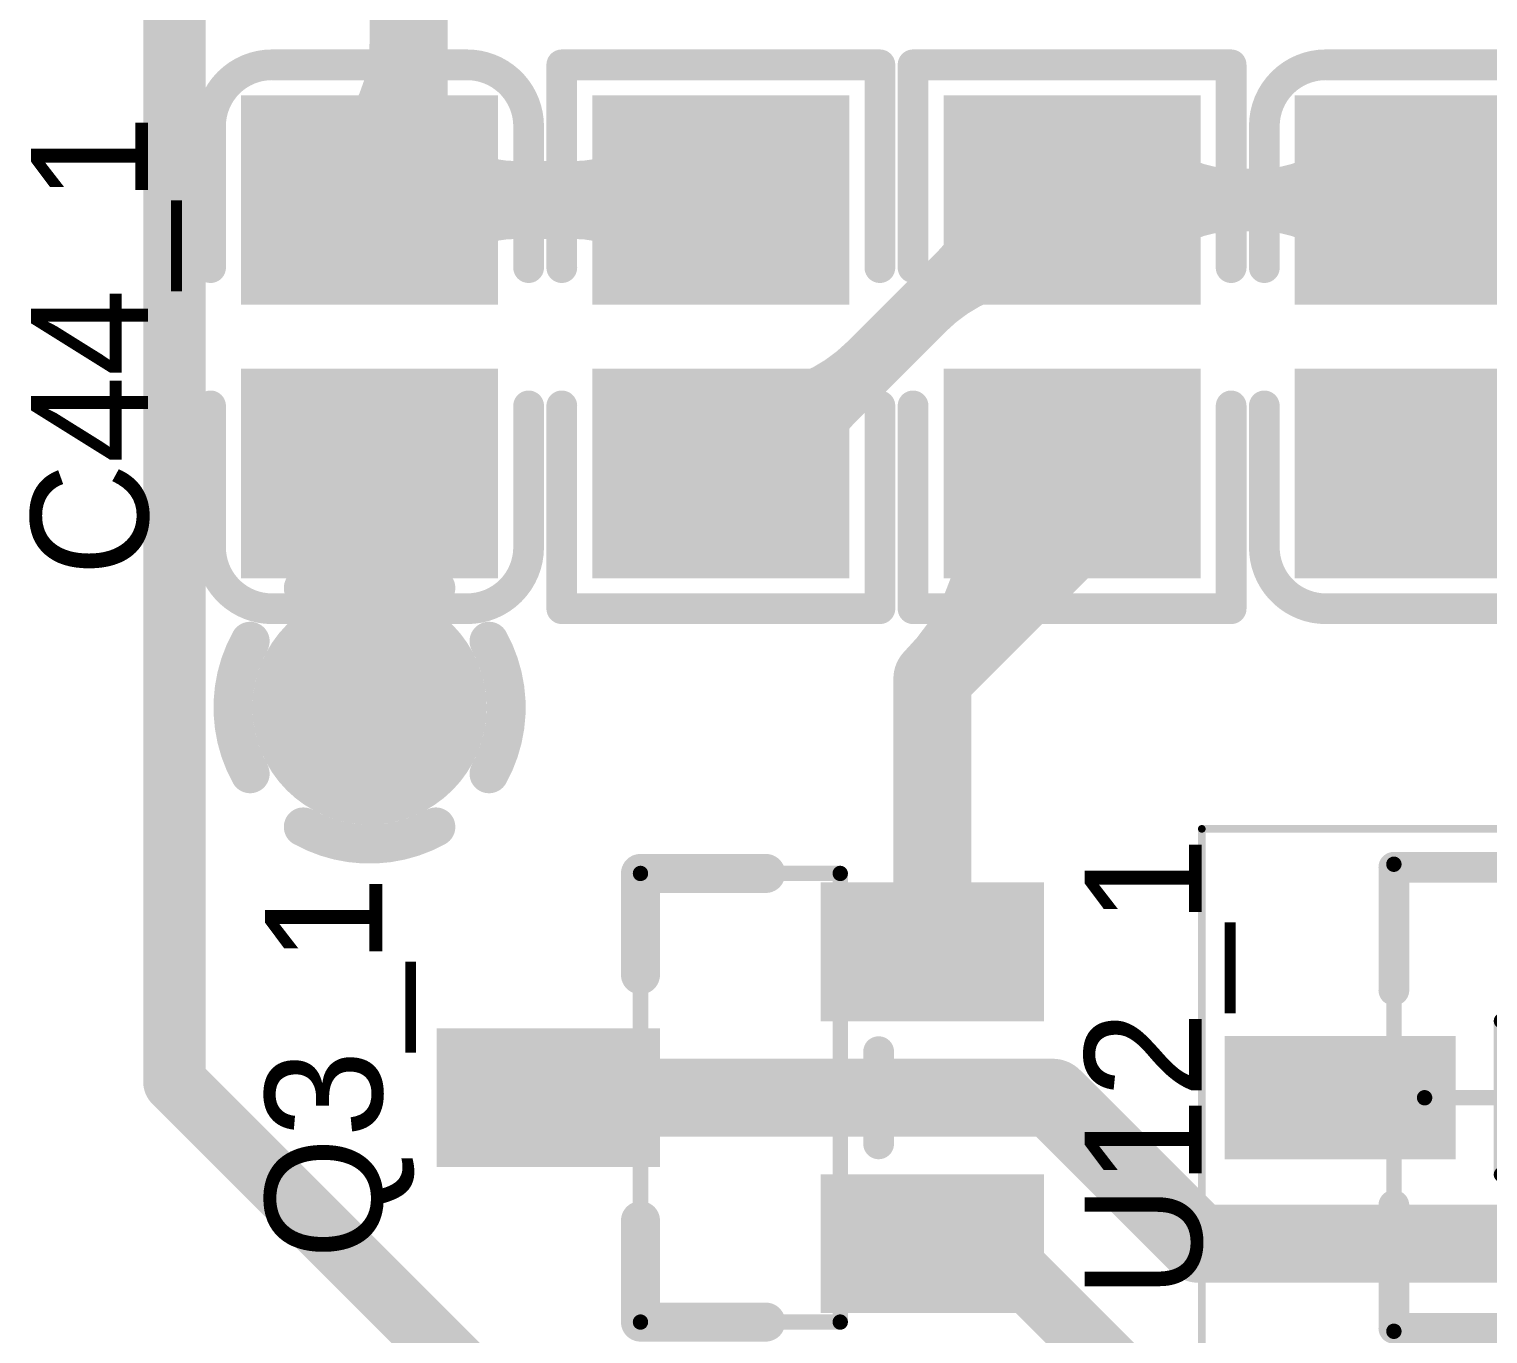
# Model space of a CAD drawing. Header units: millimetres. Extents: x 3.32 to 12.49, y 5.66 to 10.73.
# Drawn here: x 6.2316 to 6.6053, y 8.1445 to 8.4789 of the extents above; entities that cross this region are included whole.
import ezdxf

# ---------------------------------------------------------------- set-up
doc = ezdxf.new("R2010")
doc.units = ezdxf.units.MM
doc.header["$MEASUREMENT"] = 0
for name, color, linetype in [('BottomLayer', 5, 'Continuous'), ('InternalPlane1', 76, 'Continuous'), ('InternalPlane2', 16, 'Continuous'), ('Mechanical13', 56, 'Continuous'), ('Mechanical15', 56, 'Continuous'), ('MultiLayer', 9, 'Continuous'), ('TopLayer', 1, 'Continuous'), ('TopOverlay', 2, 'Continuous'), ('TopPaste', 8, 'Continuous'), ('TopSolder', 216, 'Continuous'), ('ViaHoleLayer', 16, 'Continuous')]:
    doc.layers.add(name, color=color, linetype=linetype)

# ---------------------------------------------------------------- blocks, each defined once
blk = doc.blocks.new('0805_C_85')
at = {"layer": 'TopLayer'}
for points in [[(-0.05787, -0.02894), (-0.0122, -0.02894), (-0.05787, 0.02894), (-0.0122, 0.02894)], [(0.0122, -0.02894), (0.05787, -0.02894), (0.0122, 0.02894), (0.05787, 0.02894)]]:
    blk.add_solid(points, dxfattribs=at)
at = {"layer": 'TopOverlay', "const_width": 0.00787}
for points in [[(-0.06969, 0.025, -0.414214), (-0.05394, 0.04075)], [(0.05394, 0.04075, -0.414213), (0.06969, 0.025)], [(-0.05394, -0.04075, -0.414213), (-0.06969, -0.025)], [(0.06968, -0.025, -0.414214), (0.05394, -0.04075)]]:
    blk.add_lwpolyline(points, format="xyb", dxfattribs=at)
for points in [[(-0.05394, 0.04075), (-0.01772, 0.04075)], [(0.01772, 0.04075), (0.05394, 0.04075)], [(-0.06969, 0.025), (-0.06969, -0.025)], [(0.06968, 0.025), (0.06968, -0.025)], [(-0.05394, -0.04075), (-0.01772, -0.04075)], [(0.01772, -0.04075), (0.05394, -0.04075)]]:
    blk.add_lwpolyline(points, dxfattribs=at)
at = {"layer": 'TopOverlay', "const_width": 0.00394}
for points in [[(-0.05591, 0.04075, 1), (-0.05197, 0.04075, 1)], [(-0.05591, 0.04075, 1), (-0.05197, 0.04075, 1)], [(-0.01969, 0.04075, 1), (-0.01575, 0.04075, 1)], [(0.01575, 0.04075, 1), (0.01969, 0.04075, 1)], [(0.05197, 0.04075, 1), (0.05591, 0.04075, 1)], [(0.05197, 0.04075, 1), (0.05591, 0.04075, 1)], [(-0.07165, 0.025, 1), (-0.06772, 0.025, 1)], [(-0.07165, 0.025, 1), (-0.06772, 0.025, 1)], [(0.06772, 0.025, 1), (0.07165, 0.025, 1)], [(0.06772, 0.025, 1), (0.07165, 0.025, 1)], [(-0.07165, -0.025, 1), (-0.06772, -0.025, 1)], [(-0.07165, -0.025, 1), (-0.06772, -0.025, 1)], [(0.06772, -0.025, 1), (0.07165, -0.025, 1)], [(0.06772, -0.025, 1), (0.07165, -0.025, 1)], [(-0.05591, -0.04075, 1), (-0.05197, -0.04075, 1)], [(-0.05591, -0.04075, 1), (-0.05197, -0.04075, 1)], [(-0.01969, -0.04075, 1), (-0.01575, -0.04075, 1)], [(0.01575, -0.04075, 1), (0.01969, -0.04075, 1)], [(0.05197, -0.04075, 1), (0.05591, -0.04075, 1)], [(0.05197, -0.04075, 1), (0.05591, -0.04075, 1)]]:
    blk.add_lwpolyline(points, format="xyb", close=True, dxfattribs=at)
at = {"layer": 'TopPaste'}
for points in [[(-0.05787, -0.02894), (-0.0122, -0.02894), (-0.05787, 0.02894), (-0.0122, 0.02894)], [(0.0122, -0.02894), (0.05787, -0.02894), (0.0122, 0.02894), (0.05787, 0.02894)]]:
    blk.add_solid(points, dxfattribs=at)
at = {"layer": 'TopSolder'}
for points in [[(-0.06187, -0.03294), (-0.0082, -0.03294), (-0.06187, 0.03294), (-0.0082, 0.03294)], [(0.0082, -0.03294), (0.06187, -0.03294), (0.0082, 0.03294), (0.06187, 0.03294)]]:
    blk.add_solid(points, dxfattribs=at)
blk = doc.blocks.new('MF03A_N_87')
at = {"layer": 'Mechanical13', "const_width": 0.00394}
for points in [[(-0.02756, 0.05984), (-0.02756, -0.05984)], [(0.02756, 0.05984), (-0.02756, 0.05984)], [(0.02756, 0.05984), (0.02756, -0.05984)], [(0.02756, -0.05984), (-0.02756, -0.05984)]]:
    blk.add_lwpolyline(points, dxfattribs=at)
at = {"layer": 'Mechanical13', "const_width": 0.00197}
for points in [[(-0.02854, 0.05984, 1), (-0.02657, 0.05984, 1)], [(-0.02854, 0.05984, 1), (-0.02657, 0.05984, 1)], [(0.02657, 0.05984, 1), (0.02854, 0.05984, 1)], [(0.02657, 0.05984, 1), (0.02854, 0.05984, 1)], [(-0.02854, -0.05984, 1), (-0.02657, -0.05984, 1)], [(-0.02854, -0.05984, 1), (-0.02657, -0.05984, 1)], [(0.02657, -0.05984, 1), (0.02854, -0.05984, 1)], [(0.02657, -0.05984, 1), (0.02854, -0.05984, 1)]]:
    blk.add_lwpolyline(points, format="xyb", close=True, dxfattribs=at)
at = {"layer": 'Mechanical15'}
for points, const_width in [([(-0.07677, 0.0689), (-0.07677, -0.0689)], 0.00197), ([(0.07677, 0.0689), (-0.07677, 0.0689)], 0.00197), ([(0.07677, 0.0689), (0.07677, -0.0689)], 0.00197), ([(0, 0.01969), (0, -0.01969)], 0.00394), ([(0.01969, 0), (-0.01969, 0)], 0.00394), ([(0.07677, -0.0689), (-0.07677, -0.0689)], 0.00197)]:
    blk.add_lwpolyline(points, dxfattribs=dict(at, const_width=const_width))
for points, const_width in [([(-0.07726, 0.0689, 1), (-0.07628, 0.0689, 1)], 0.000984), ([(-0.07726, 0.0689, 1), (-0.07628, 0.0689, 1)], 0.000984), ([(0.07628, 0.0689, 1), (0.07726, 0.0689, 1)], 0.000984), ([(0.07628, 0.0689, 1), (0.07726, 0.0689, 1)], 0.000984), ([(-0.00098, 0.01969, 1), (0.00098, 0.01969, 1)], 0.00197), ([(-0.02067, 0, 1), (-0.0187, 0, 1)], 0.00197), ([(0.0187, 0, 1), (0.02067, 0, 1)], 0.00197), ([(-0.00098, -0.01969, 1), (0.00098, -0.01969, 1)], 0.00197), ([(-0.07726, -0.0689, 1), (-0.07628, -0.0689, 1)], 0.000984), ([(-0.07726, -0.0689, 1), (-0.07628, -0.0689, 1)], 0.000984), ([(0.07628, -0.0689, 1), (0.07726, -0.0689, 1)], 0.000984), ([(0.07628, -0.0689, 1), (0.07726, -0.0689, 1)], 0.000984)]:
    blk.add_lwpolyline(points, format="xyb", close=True, dxfattribs=dict(at, const_width=const_width))
at = {"layer": 'TopLayer'}
for points in [[(-0.01575, 0.02559), (-0.01575, 0.04921), (-0.06693, 0.02559), (-0.06693, 0.04921)], [(0.06693, -0.01181), (0.06693, 0.01181), (0.01575, -0.01181), (0.01575, 0.01181)], [(-0.01575, -0.04921), (-0.01575, -0.02559), (-0.06693, -0.04921), (-0.06693, -0.02559)]]:
    blk.add_solid(points, dxfattribs=at)
at = {"layer": 'TopOverlay'}
for points, const_width in [([(-0.03642, 0.07087, 1), (-0.04626, 0.07087, 1)], 0.00984), ([(-0.04872, 0.07087, 1), (-0.0438, 0.07087, 1)], 0.00492), ([(-0.03888, 0.07087, 1), (-0.03396, 0.07087, 1)], 0.00492), ([(-0.00197, 0.05906, 1), (0.00197, 0.05906, 1)], 0.00394), ([(0.02559, 0.05906, 1), (0.02953, 0.05906, 1)], 0.00394), ([(0.02559, 0.05906, 1), (0.02953, 0.05906, 1)], 0.00394), ([(0.02559, 0.02756, 1), (0.02953, 0.02756, 1)], 0.00394), ([(0.02559, -0.02756, 1), (0.02953, -0.02756, 1)], 0.00394), ([(-0.00197, -0.05906, 1), (0.00197, -0.05906, 1)], 0.00394), ([(0.02559, -0.05906, 1), (0.02953, -0.05906, 1)], 0.00394), ([(0.02559, -0.05906, 1), (0.02953, -0.05906, 1)], 0.00394)]:
    blk.add_lwpolyline(points, format="xyb", close=True, dxfattribs=dict(at, const_width=const_width))
at = {"layer": 'TopOverlay', "const_width": 0.00787}
for points in [[(0.02756, 0.05906), (0, 0.05906)], [(0.02756, 0.05906), (0.02756, 0.02756)], [(0.02756, -0.02756), (0.02756, -0.05906)], [(0.02756, -0.05906), (0, -0.05906)]]:
    blk.add_lwpolyline(points, dxfattribs=at)
at = {"layer": 'TopPaste'}
for points in [[(-0.01575, 0.02559), (-0.01575, 0.04921), (-0.06693, 0.02559), (-0.06693, 0.04921)], [(0.06693, -0.01181), (0.06693, 0.01181), (0.01575, -0.01181), (0.01575, 0.01181)], [(-0.01575, -0.04921), (-0.01575, -0.02559), (-0.06693, -0.04921), (-0.06693, -0.02559)]]:
    blk.add_solid(points, dxfattribs=at)
at = {"layer": 'TopSolder'}
for points in [[(-0.01175, 0.02159), (-0.01175, 0.05321), (-0.07093, 0.02159), (-0.07093, 0.05321)], [(0.07093, -0.01581), (0.07093, 0.01581), (0.01175, -0.01581), (0.01175, 0.01581)], [(-0.01175, -0.05321), (-0.01175, -0.02159), (-0.07093, -0.05321), (-0.07093, -0.02159)]]:
    blk.add_solid(points, dxfattribs=at)
blk = doc.blocks.new('0805_C_269')
at = {"layer": 'TopLayer'}
for points in [[(-0.05787, -0.02894), (-0.0122, -0.02894), (-0.05787, 0.02894), (-0.0122, 0.02894)], [(0.0122, -0.02894), (0.05787, -0.02894), (0.0122, 0.02894), (0.05787, 0.02894)]]:
    blk.add_solid(points, dxfattribs=at)
at = {"layer": 'TopOverlay', "const_width": 0.00787}
for points in [[(-0.06969, 0.025, -0.414214), (-0.05394, 0.04075)], [(0.05394, 0.04075, -0.414213), (0.06969, 0.025)], [(-0.05394, -0.04075, -0.414213), (-0.06969, -0.025)], [(0.06968, -0.025, -0.414214), (0.05394, -0.04075)]]:
    blk.add_lwpolyline(points, format="xyb", dxfattribs=at)
for points in [[(-0.05394, 0.04075), (-0.01772, 0.04075)], [(0.01772, 0.04075), (0.05394, 0.04075)], [(-0.06969, 0.025), (-0.06969, -0.025)], [(0.06968, 0.025), (0.06968, -0.025)], [(-0.05394, -0.04075), (-0.01772, -0.04075)], [(0.01772, -0.04075), (0.05394, -0.04075)]]:
    blk.add_lwpolyline(points, dxfattribs=at)
at = {"layer": 'TopOverlay', "const_width": 0.00394}
for points in [[(-0.05591, 0.04075, 1), (-0.05197, 0.04075, 1)], [(-0.05591, 0.04075, 1), (-0.05197, 0.04075, 1)], [(-0.01969, 0.04075, 1), (-0.01575, 0.04075, 1)], [(0.01575, 0.04075, 1), (0.01969, 0.04075, 1)], [(0.05197, 0.04075, 1), (0.05591, 0.04075, 1)], [(0.05197, 0.04075, 1), (0.05591, 0.04075, 1)], [(-0.07165, 0.025, 1), (-0.06772, 0.025, 1)], [(-0.07165, 0.025, 1), (-0.06772, 0.025, 1)], [(0.06772, 0.025, 1), (0.07165, 0.025, 1)], [(0.06772, 0.025, 1), (0.07165, 0.025, 1)], [(-0.07165, -0.025, 1), (-0.06772, -0.025, 1)], [(-0.07165, -0.025, 1), (-0.06772, -0.025, 1)], [(0.06772, -0.025, 1), (0.07165, -0.025, 1)], [(0.06772, -0.025, 1), (0.07165, -0.025, 1)], [(-0.05591, -0.04075, 1), (-0.05197, -0.04075, 1)], [(-0.05591, -0.04075, 1), (-0.05197, -0.04075, 1)], [(-0.01969, -0.04075, 1), (-0.01575, -0.04075, 1)], [(0.01575, -0.04075, 1), (0.01969, -0.04075, 1)], [(0.05197, -0.04075, 1), (0.05591, -0.04075, 1)], [(0.05197, -0.04075, 1), (0.05591, -0.04075, 1)]]:
    blk.add_lwpolyline(points, format="xyb", close=True, dxfattribs=at)
at = {"layer": 'TopPaste'}
for points in [[(-0.05787, -0.02894), (-0.0122, -0.02894), (-0.05787, 0.02894), (-0.0122, 0.02894)], [(0.0122, -0.02894), (0.05787, -0.02894), (0.0122, 0.02894), (0.05787, 0.02894)]]:
    blk.add_solid(points, dxfattribs=at)
at = {"layer": 'TopSolder'}
for points in [[(-0.06187, -0.03294), (-0.0082, -0.03294), (-0.06187, 0.03294), (-0.0082, 0.03294)], [(0.0082, -0.03294), (0.06187, -0.03294), (0.0082, 0.03294), (0.06187, 0.03294)]]:
    blk.add_solid(points, dxfattribs=at)
blk = doc.blocks.new('SOT_23_SOT_23_3__298')
at = {"layer": 'Mechanical13', "const_width": 0.00394}
for points in [[(-0.02559, -0.05748), (-0.02559, 0.05748)], [(-0.02559, 0.05748), (0.02559, 0.05748)], [(-0.02559, 0.05748), (0.02559, 0.05748)], [(-0.02559, -0.05748), (-0.02559, 0.05748)], [(-0.02559, 0.05748), (0.02559, 0.05748)], [(-0.02559, -0.05748), (-0.02559, 0.05748)], [(0.02559, -0.05748), (0.02559, 0.05748)], [(0.02559, -0.05748), (0.02559, 0.05748)], [(0.02559, -0.05748), (0.02559, 0.05748)], [(-0.02559, -0.05748), (0.02559, -0.05748)], [(-0.02559, -0.05748), (0.02559, -0.05748)], [(-0.02559, -0.05748), (0.02559, -0.05748)]]:
    blk.add_lwpolyline(points, dxfattribs=at)
at = {"layer": 'Mechanical13', "const_width": 0.00197}
for points in [[(-0.02657, 0.05748, 1), (-0.02461, 0.05748, 1)], [(-0.02657, 0.05748, 1), (-0.02461, 0.05748, 1)], [(-0.02657, 0.05748, 1), (-0.02461, 0.05748, 1)], [(-0.02657, 0.05748, 1), (-0.02461, 0.05748, 1)], [(-0.02657, 0.05748, 1), (-0.02461, 0.05748, 1)], [(-0.02657, 0.05748, 1), (-0.02461, 0.05748, 1)], [(0.02461, 0.05748, 1), (0.02657, 0.05748, 1)], [(0.02461, 0.05748, 1), (0.02657, 0.05748, 1)], [(0.02461, 0.05748, 1), (0.02657, 0.05748, 1)], [(0.02461, 0.05748, 1), (0.02657, 0.05748, 1)], [(0.02461, 0.05748, 1), (0.02657, 0.05748, 1)], [(0.02461, 0.05748, 1), (0.02657, 0.05748, 1)], [(-0.02657, -0.05748, 1), (-0.02461, -0.05748, 1)], [(-0.02657, -0.05748, 1), (-0.02461, -0.05748, 1)], [(-0.02657, -0.05748, 1), (-0.02461, -0.05748, 1)], [(-0.02657, -0.05748, 1), (-0.02461, -0.05748, 1)], [(-0.02657, -0.05748, 1), (-0.02461, -0.05748, 1)], [(-0.02657, -0.05748, 1), (-0.02461, -0.05748, 1)], [(0.02461, -0.05748, 1), (0.02657, -0.05748, 1)], [(0.02461, -0.05748, 1), (0.02657, -0.05748, 1)], [(0.02461, -0.05748, 1), (0.02657, -0.05748, 1)], [(0.02461, -0.05748, 1), (0.02657, -0.05748, 1)], [(0.02461, -0.05748, 1), (0.02657, -0.05748, 1)], [(0.02461, -0.05748, 1), (0.02657, -0.05748, 1)]]:
    blk.add_lwpolyline(points, format="xyb", close=True, dxfattribs=at)
at = {"layer": 'TopLayer'}
for points in [[(0.02461, 0.05118), (0.02461, 0.02362), (0.07382, 0.05118), (0.07382, 0.02362)], [(-0.07382, 0.01378), (-0.07382, -0.01378), (-0.02461, 0.01378), (-0.02461, -0.01378)], [(0.02461, -0.02362), (0.02461, -0.05118), (0.07382, -0.02362), (0.07382, -0.05118)]]:
    blk.add_solid(points, dxfattribs=at)
at = {"layer": 'TopOverlay'}
for points, const_width in [([(-0.02559, 0.0315), (-0.02559, 0.05748)], 0.01), ([(-0.02559, 0.0315), (-0.02559, 0.05748)], 0.01), ([(-0.02559, 0.0315), (-0.02559, 0.05748)], 0.01), ([(-0.02559, 0.05748), (0.0065, 0.05748)], 0.01), ([(0.03543, -0.01181), (0.03543, 0.01181)], 0.00787), ([(-0.02559, -0.05748), (-0.02559, -0.0315)], 0.01), ([(-0.02559, -0.05748), (0.0065, -0.05748)], 0.01)]:
    blk.add_lwpolyline(points, dxfattribs=dict(at, const_width=const_width))
for points, const_width in [([(-0.02809, 0.05748, 1), (-0.02309, 0.05748, 1)], 0.005), ([(-0.02809, 0.05748, 1), (-0.02309, 0.05748, 1)], 0.005), ([(-0.02809, 0.05748, 1), (-0.02309, 0.05748, 1)], 0.005), ([(-0.02809, 0.05748, 1), (-0.02309, 0.05748, 1)], 0.005), ([(0.004, 0.05748, 1), (0.009, 0.05748, 1)], 0.005), ([(-0.02809, 0.0315, 1), (-0.02309, 0.0315, 1)], 0.005), ([(-0.02809, 0.0315, 1), (-0.02309, 0.0315, 1)], 0.005), ([(-0.02809, 0.0315, 1), (-0.02309, 0.0315, 1)], 0.005), ([(0.03346, 0.01181, 1), (0.0374, 0.01181, 1)], 0.00394), ([(0.03346, -0.01181, 1), (0.0374, -0.01181, 1)], 0.00394), ([(-0.02809, -0.0315, 1), (-0.02309, -0.0315, 1)], 0.005), ([(-0.02809, -0.05748, 1), (-0.02309, -0.05748, 1)], 0.005), ([(-0.02809, -0.05748, 1), (-0.02309, -0.05748, 1)], 0.005), ([(0.004, -0.05748, 1), (0.009, -0.05748, 1)], 0.005)]:
    blk.add_lwpolyline(points, format="xyb", close=True, dxfattribs=dict(at, const_width=const_width))
at = {"layer": 'TopPaste'}
for points in [[(0.02461, 0.05118), (0.02461, 0.02362), (0.07382, 0.05118), (0.07382, 0.02362)], [(-0.07382, 0.01378), (-0.07382, -0.01378), (-0.02461, 0.01378), (-0.02461, -0.01378)], [(0.02461, -0.02362), (0.02461, -0.05118), (0.07382, -0.02362), (0.07382, -0.05118)]]:
    blk.add_solid(points, dxfattribs=at)
at = {"layer": 'TopSolder'}
for points in [[(0.02061, 0.05518), (0.02061, 0.01962), (0.07782, 0.05518), (0.07782, 0.01962)], [(-0.07782, 0.01778), (-0.07782, -0.01778), (-0.02061, 0.01778), (-0.02061, -0.01778)], [(0.02061, -0.01962), (0.02061, -0.05518), (0.07782, -0.01962), (0.07782, -0.05518)]]:
    blk.add_solid(points, dxfattribs=at)
blk = doc.blocks.new('0805_R_323')
at = {"layer": 'TopLayer'}
for points in [[(-0.05787, -0.02894), (-0.0122, -0.02894), (-0.05787, 0.02894), (-0.0122, 0.02894)], [(0.0122, -0.02894), (0.05787, -0.02894), (0.0122, 0.02894), (0.05787, 0.02894)]]:
    blk.add_solid(points, dxfattribs=at)
at = {"layer": 'TopOverlay', "const_width": 0.00787}
for points in [[(-0.01772, 0.04075), (-0.06968, 0.04075)], [(-0.06968, -0.04075), (-0.06968, 0.04075)], [(0.06968, 0.04075), (0.01772, 0.04075)], [(0.06968, -0.04075), (0.06968, 0.04075)], [(-0.01772, -0.04075), (-0.06968, -0.04075)], [(0.06968, -0.04075), (0.01772, -0.04075)]]:
    blk.add_lwpolyline(points, dxfattribs=at)
at = {"layer": 'TopOverlay', "const_width": 0.00394}
for points in [[(-0.07165, 0.04075, 1), (-0.06772, 0.04075, 1)], [(-0.07165, 0.04075, 1), (-0.06772, 0.04075, 1)], [(-0.01969, 0.04075, 1), (-0.01575, 0.04075, 1)], [(0.01575, 0.04075, 1), (0.01969, 0.04075, 1)], [(0.06772, 0.04075, 1), (0.07165, 0.04075, 1)], [(0.06772, 0.04075, 1), (0.07165, 0.04075, 1)], [(-0.07165, -0.04075, 1), (-0.06772, -0.04075, 1)], [(-0.07165, -0.04075, 1), (-0.06772, -0.04075, 1)], [(-0.01969, -0.04075, 1), (-0.01575, -0.04075, 1)], [(0.01575, -0.04075, 1), (0.01969, -0.04075, 1)], [(0.06772, -0.04075, 1), (0.07165, -0.04075, 1)], [(0.06772, -0.04075, 1), (0.07165, -0.04075, 1)]]:
    blk.add_lwpolyline(points, format="xyb", close=True, dxfattribs=at)
at = {"layer": 'TopPaste'}
for points in [[(-0.05787, -0.02894), (-0.0122, -0.02894), (-0.05787, 0.02894), (-0.0122, 0.02894)], [(0.0122, -0.02894), (0.05787, -0.02894), (0.0122, 0.02894), (0.05787, 0.02894)]]:
    blk.add_solid(points, dxfattribs=at)
at = {"layer": 'TopSolder'}
for points in [[(-0.06187, -0.03294), (-0.0082, -0.03294), (-0.06187, 0.03294), (-0.0082, 0.03294)], [(0.0082, -0.03294), (0.06187, -0.03294), (0.0082, 0.03294), (0.06187, 0.03294)]]:
    blk.add_solid(points, dxfattribs=at)
blk = doc.blocks.new('0805_R_324')
at = {"layer": 'TopLayer'}
for points in [[(-0.05787, -0.02894), (-0.0122, -0.02894), (-0.05787, 0.02894), (-0.0122, 0.02894)], [(0.0122, -0.02894), (0.05787, -0.02894), (0.0122, 0.02894), (0.05787, 0.02894)]]:
    blk.add_solid(points, dxfattribs=at)
at = {"layer": 'TopOverlay', "const_width": 0.00787}
for points in [[(-0.01772, 0.04075), (-0.06968, 0.04075)], [(-0.06968, -0.04075), (-0.06968, 0.04075)], [(0.06968, 0.04075), (0.01772, 0.04075)], [(0.06968, -0.04075), (0.06968, 0.04075)], [(-0.01772, -0.04075), (-0.06968, -0.04075)], [(0.06968, -0.04075), (0.01772, -0.04075)]]:
    blk.add_lwpolyline(points, dxfattribs=at)
at = {"layer": 'TopOverlay', "const_width": 0.00394}
for points in [[(-0.07165, 0.04075, 1), (-0.06772, 0.04075, 1)], [(-0.07165, 0.04075, 1), (-0.06772, 0.04075, 1)], [(-0.01969, 0.04075, 1), (-0.01575, 0.04075, 1)], [(0.01575, 0.04075, 1), (0.01969, 0.04075, 1)], [(0.06772, 0.04075, 1), (0.07165, 0.04075, 1)], [(0.06772, 0.04075, 1), (0.07165, 0.04075, 1)], [(-0.07165, -0.04075, 1), (-0.06772, -0.04075, 1)], [(-0.07165, -0.04075, 1), (-0.06772, -0.04075, 1)], [(-0.01969, -0.04075, 1), (-0.01575, -0.04075, 1)], [(0.01575, -0.04075, 1), (0.01969, -0.04075, 1)], [(0.06772, -0.04075, 1), (0.07165, -0.04075, 1)], [(0.06772, -0.04075, 1), (0.07165, -0.04075, 1)]]:
    blk.add_lwpolyline(points, format="xyb", close=True, dxfattribs=at)
at = {"layer": 'TopPaste'}
for points in [[(-0.05787, -0.02894), (-0.0122, -0.02894), (-0.05787, 0.02894), (-0.0122, 0.02894)], [(0.0122, -0.02894), (0.05787, -0.02894), (0.0122, 0.02894), (0.05787, 0.02894)]]:
    blk.add_solid(points, dxfattribs=at)
at = {"layer": 'TopSolder'}
for points in [[(-0.06187, -0.03294), (-0.0082, -0.03294), (-0.06187, 0.03294), (-0.0082, 0.03294)], [(0.0082, -0.03294), (0.06187, -0.03294), (0.0082, 0.03294), (0.06187, 0.03294)]]:
    blk.add_solid(points, dxfattribs=at)

msp = doc.modelspace()

# ---------------------------------------------------------------- linework, layer by layer
at = {"layer": 'BottomLayer', "const_width": 0.02}
msp.add_lwpolyline([(6.30878, 8.30504, 1), (6.32878, 8.30504, 1)], format="xyb", close=True, dxfattribs=at)
at = {"layer": 'InternalPlane1', "const_width": 0.01}
for points in [[(6.30181, 8.33565, -0.258618), (6.33575, 8.33565)], [(6.28817, 8.28807, -0.258618), (6.28817, 8.32201)], [(6.34939, 8.32201, -0.258618), (6.34939, 8.28807)], [(6.33575, 8.27443, -0.258618), (6.30181, 8.27443)]]:
    msp.add_lwpolyline(points, format="xyb", dxfattribs=at)
at = {"layer": 'InternalPlane1', "const_width": 0.005}
for points in [[(6.29931, 8.33565, 1), (6.30431, 8.33565, 1)], [(6.33325, 8.33565, 1), (6.33825, 8.33565, 1)], [(6.28567, 8.32201, 1), (6.29067, 8.32201, 1)], [(6.34689, 8.32201, 1), (6.35189, 8.32201, 1)], [(6.28567, 8.28807, 1), (6.29067, 8.28807, 1)], [(6.34689, 8.28807, 1), (6.35189, 8.28807, 1)], [(6.29931, 8.27443, 1), (6.30431, 8.27443, 1)], [(6.33325, 8.27443, 1), (6.33825, 8.27443, 1)]]:
    msp.add_lwpolyline(points, format="xyb", close=True, dxfattribs=at)
at = {"layer": 'InternalPlane2', "const_width": 0.03}
msp.add_lwpolyline([(6.30378, 8.30504, 1), (6.33378, 8.30504, 1)], format="xyb", close=True, dxfattribs=at)
at = {"layer": 'MultiLayer', "const_width": 0.02}
msp.add_lwpolyline([(6.30878, 8.30504, 1), (6.32878, 8.30504, 1)], format="xyb", close=True, dxfattribs=at)
at = {"layer": 'TopLayer'}
for points, const_width in [([(6.26878, 8.20911), (6.26878, 8.80004)], 0.016), ([(6.32878, 8.44508), (6.32878, 8.52504)], 0.02), ([(6.31878, 8.43508), (6.32878, 8.44508)], 0.02), ([(6.32878, 8.43508), (6.32878, 8.44508)], 0.02), ([(6.31878, 8.43508), (6.32878, 8.43508)], 0.02), ([(6.32878, 8.43508), (6.40878, 8.43508)], 0.02), ([(6.41874, 8.365), (6.48882, 8.43508)], 0.016), ([(6.48882, 8.43508), (6.49878, 8.43508)], 0.016), ([(6.49878, 8.43508), (6.58878, 8.43508)], 0.016), ([(6.31878, 8.30504), (6.31878, 8.365)], 0.03), ([(6.58878, 8.365), (6.67878, 8.365)], 0.03), ([(6.40878, 8.365), (6.41874, 8.365)], 0.016), ([(6.49878, 8.34823), (6.49878, 8.365)], 0.02), ([(6.46299, 8.31244), (6.49878, 8.34823)], 0.02), ([(6.46299, 8.24244), (6.46299, 8.31244)], 0.02), ([(6.26878, 8.20911), (6.36285, 8.11504)], 0.016), ([(6.36457, 8.20504), (6.49378, 8.20504)], 0.02), ([(6.49378, 8.20504), (6.53118, 8.16764)], 0.02), ([(6.53118, 8.16764), (6.65012, 8.16764)], 0.02), ([(6.46299, 8.16764), (6.47795, 8.16764)], 0.016), ([(6.47795, 8.16764), (6.52548, 8.12011)], 0.016)]:
    msp.add_lwpolyline(points, dxfattribs=dict(at, const_width=const_width))
for points, const_width in [([(6.32878, 8.47547, -0.198912), (6.31581, 8.44415)], 0.02), ([(6.35587, 8.43508, -0.198912), (6.33396, 8.44415)], 0.02), ([(6.3936, 8.44415, -0.198912), (6.37169, 8.43508)], 0.02), ([(6.5407, 8.43508, -0.198912), (6.51537, 8.44557)], 0.016), ([(6.57219, 8.44557, -0.198912), (6.54686, 8.43508)], 0.016), ([(6.33396, 8.426, -0.198912), (6.35587, 8.43508)], 0.02), ([(6.37169, 8.43508, -0.198912), (6.3936, 8.426)], 0.02), ([(6.47784, 8.43508, -0.198912), (6.47008, 8.41634)], 0.016), ([(6.51537, 8.42459, -0.198912), (6.5407, 8.43508)], 0.016), ([(6.54686, 8.43508, -0.198912), (6.57219, 8.42459)], 0.016), ([(6.46077, 8.40703, -0.198912), (6.49268, 8.42024)], 0.016), ([(6.44679, 8.39305, -0.198912), (6.41488, 8.37983)], 0.016), ([(6.42972, 8.365, -0.198912), (6.43748, 8.38374)], 0.016), ([(6.49977, 8.366, -0.235579), (6.49134, 8.34079)], 0.02), ([(6.47997, 8.36321, -0.235579), (6.46299, 8.31244)], 0.02), ([(6.47382, 8.16186, -0.198912), (6.49074, 8.15485)], 0.016)]:
    msp.add_lwpolyline(points, format="xyb", dxfattribs=dict(at, const_width=const_width))
for points, const_width in [([(6.32378, 8.47547, 1), (6.33378, 8.47547, 1)], 0.01), ([(6.31081, 8.44415, 1), (6.32081, 8.44415, 1)], 0.01), ([(6.32378, 8.44508, 1), (6.33378, 8.44508, 1)], 0.01), ([(6.32378, 8.44508, 1), (6.33378, 8.44508, 1)], 0.01), ([(6.32378, 8.44508, 1), (6.33378, 8.44508, 1)], 0.01), ([(6.32896, 8.44415, 1), (6.33896, 8.44415, 1)], 0.01), ([(6.3886, 8.44415, 1), (6.3986, 8.44415, 1)], 0.01), ([(6.51137, 8.44557, 1), (6.51937, 8.44557, 1)], 0.008), ([(6.56819, 8.44557, 1), (6.57619, 8.44557, 1)], 0.008), ([(6.31378, 8.43508, 1), (6.32378, 8.43508, 1)], 0.01), ([(6.31378, 8.43508, 1), (6.32378, 8.43508, 1)], 0.01), ([(6.32378, 8.43508, 1), (6.33378, 8.43508, 1)], 0.01), ([(6.32378, 8.43508, 1), (6.33378, 8.43508, 1)], 0.01), ([(6.32378, 8.43508, 1), (6.33378, 8.43508, 1)], 0.01), ([(6.35087, 8.43508, 1), (6.36087, 8.43508, 1)], 0.01), ([(6.35087, 8.43508, 1), (6.36087, 8.43508, 1)], 0.01), ([(6.36669, 8.43508, 1), (6.37669, 8.43508, 1)], 0.01), ([(6.36669, 8.43508, 1), (6.37669, 8.43508, 1)], 0.01), ([(6.40378, 8.43508, 1), (6.41378, 8.43508, 1)], 0.01), ([(6.47384, 8.43508, 1), (6.48184, 8.43508, 1)], 0.008), ([(6.48482, 8.43508, 1), (6.49282, 8.43508, 1)], 0.008), ([(6.48482, 8.43508, 1), (6.49282, 8.43508, 1)], 0.008), ([(6.49478, 8.43508, 1), (6.50278, 8.43508, 1)], 0.008), ([(6.49478, 8.43508, 1), (6.50278, 8.43508, 1)], 0.008), ([(6.5367, 8.43508, 1), (6.5447, 8.43508, 1)], 0.008), ([(6.5367, 8.43508, 1), (6.5447, 8.43508, 1)], 0.008), ([(6.54286, 8.43508, 1), (6.55086, 8.43508, 1)], 0.008), ([(6.54286, 8.43508, 1), (6.55086, 8.43508, 1)], 0.008), ([(6.58478, 8.43508, 1), (6.59278, 8.43508, 1)], 0.008), ([(6.32896, 8.426, 1), (6.33896, 8.426, 1)], 0.01), ([(6.3886, 8.426, 1), (6.3986, 8.426, 1)], 0.01), ([(6.51137, 8.42459, 1), (6.51937, 8.42459, 1)], 0.008), ([(6.56819, 8.42459, 1), (6.57619, 8.42459, 1)], 0.008), ([(6.48868, 8.42024, 1), (6.49668, 8.42024, 1)], 0.008), ([(6.46608, 8.41634, 1), (6.47408, 8.41634, 1)], 0.008), ([(6.45677, 8.40703, 1), (6.46477, 8.40703, 1)], 0.008), ([(6.44279, 8.39305, 1), (6.45079, 8.39305, 1)], 0.008), ([(6.43348, 8.38374, 1), (6.44148, 8.38374, 1)], 0.008), ([(6.41088, 8.37983, 1), (6.41888, 8.37983, 1)], 0.008), ([(6.31128, 8.365, 1), (6.32628, 8.365, 1)], 0.015), ([(6.58128, 8.365, 1), (6.59628, 8.365, 1)], 0.015), ([(6.49477, 8.366, 1), (6.50477, 8.366, 1)], 0.01), ([(6.40478, 8.365, 1), (6.41278, 8.365, 1)], 0.008), ([(6.41474, 8.365, 1), (6.42274, 8.365, 1)], 0.008), ([(6.41474, 8.365, 1), (6.42274, 8.365, 1)], 0.008), ([(6.42572, 8.365, 1), (6.43372, 8.365, 1)], 0.008), ([(6.47497, 8.36321, 1), (6.48497, 8.36321, 1)], 0.01), ([(6.49378, 8.365, 1), (6.50378, 8.365, 1)], 0.01), ([(6.49378, 8.34823, 1), (6.50378, 8.34823, 1)], 0.01), ([(6.49378, 8.34823, 1), (6.50378, 8.34823, 1)], 0.01), ([(6.48634, 8.34079, 1), (6.49634, 8.34079, 1)], 0.01), ([(6.30878, 8.30504, 1), (6.32878, 8.30504, 1)], 0.02), ([(6.31128, 8.30504, 1), (6.32628, 8.30504, 1)], 0.015), ([(6.45799, 8.31244, 1), (6.46799, 8.31244, 1)], 0.01), ([(6.45799, 8.31244, 1), (6.46799, 8.31244, 1)], 0.01), ([(6.45799, 8.31244, 1), (6.46799, 8.31244, 1)], 0.01), ([(6.45799, 8.24244, 1), (6.46799, 8.24244, 1)], 0.01), ([(6.26478, 8.20911, 1), (6.27278, 8.20911, 1)], 0.008), ([(6.26478, 8.20911, 1), (6.27278, 8.20911, 1)], 0.008), ([(6.35957, 8.20504, 1), (6.36957, 8.20504, 1)], 0.01), ([(6.48878, 8.20504, 1), (6.49878, 8.20504, 1)], 0.01), ([(6.48878, 8.20504, 1), (6.49878, 8.20504, 1)], 0.01), ([(6.52618, 8.16764, 1), (6.53618, 8.16764, 1)], 0.01), ([(6.52618, 8.16764, 1), (6.53618, 8.16764, 1)], 0.01), ([(6.45899, 8.16764, 1), (6.46699, 8.16764, 1)], 0.008), ([(6.47395, 8.16764, 1), (6.48195, 8.16764, 1)], 0.008), ([(6.47395, 8.16764, 1), (6.48195, 8.16764, 1)], 0.008), ([(6.46982, 8.16186, 1), (6.47782, 8.16186, 1)], 0.008), ([(6.48674, 8.15485, 1), (6.49474, 8.15485, 1)], 0.008)]:
    msp.add_lwpolyline(points, format="xyb", close=True, dxfattribs=dict(at, const_width=const_width))
at = {"layer": 'ViaHoleLayer', "const_width": 0.01}
msp.add_lwpolyline([(6.31378, 8.30504, 1), (6.32378, 8.30504, 1)], format="xyb", close=True, dxfattribs=at)

# ---------------------------------------------------------------- block references
for name, p, rotation in [('0805_C_85', (6.31878, 8.40004), 90), ('0805_R_324', (6.40878, 8.40004), 270), ('0805_R_323', (6.49878, 8.40004), 270), ('0805_C_269', (6.58878, 8.40004), 90), ('MF03A_N_87', (6.60878, 8.20504), 180), ('SOT_23_SOT_23_3__298', (6.41378, 8.20504), 360)]:
    msp.add_blockref(name, p, dxfattribs=dict(rotation=rotation))

# ---------------------------------------------------------------- texts
at = {"layer": 'TopOverlay'}
for s, p in [('C44_1', (6.26201, 8.33866)), ('U12_1', (6.53201, 8.15366)), ('Q3_1', (6.32201, 8.16366))]:
    msp.add_text(s, height=0.03, rotation=90, dxfattribs=at).set_placement(p)

doc.saveas('drawing.dxf')
